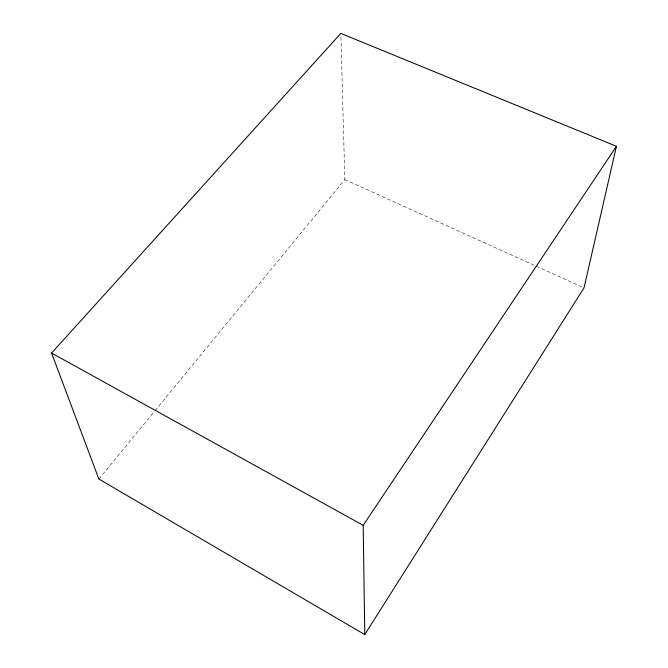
<?xml version="1.0" encoding="UTF-8"?>
<svg xmlns="http://www.w3.org/2000/svg" width="668" height="668" viewBox="0 0 668 668"><rect width="100%" height="100%" fill="white"/><g stroke="black" fill="none" stroke-linecap="round" stroke-linejoin="round"><path stroke-width="0.5" stroke-dasharray="3.34 2.5" d="M98.889 479.056L154.433 411.43M155.093 410.628L344.847 179.567L340.889 35.471M344.847 179.567L583.08 287.424"/><path stroke-width="1" d="M616.43 146.292L584.032 287.85L364.778 634.6L98.889 479.056L51.57 353.046L340.83 33.4L616.43 146.292L363.192 525.324L364.778 634.6M51.57 353.046L363.192 525.324"/></g></svg>
